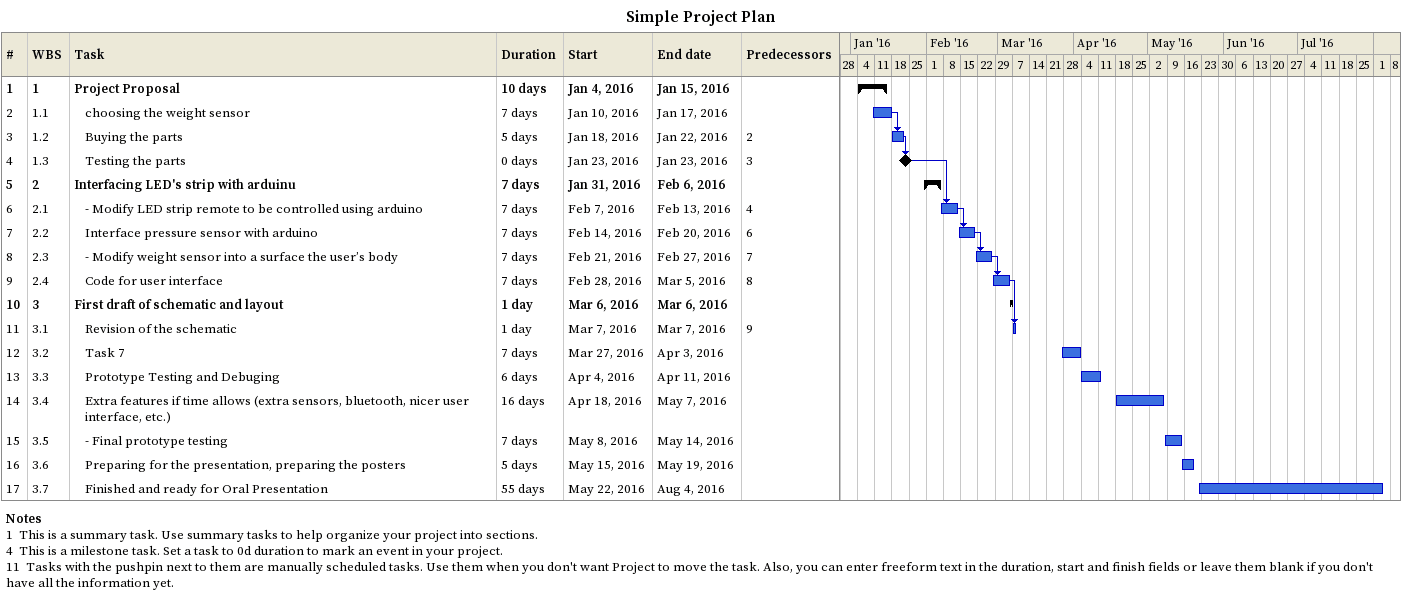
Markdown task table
Simple Project Plan

| ID | WBS | Task | Duration | Start | Finish | Predecessors |
|---|---|---|---|---|---|---|
| 1 | 1 | **Project Proposal** | 10d | 2016-01-04 | 2016-01-15 |  |
| 2 | 1.1 | choosing the weight sensor | 7d | 2016-01-10 | 2016-01-17 |  |
| 3 | 1.2 | Buying the parts | 5d | 2016-01-18 | 2016-01-22 | 2 |
| 4 | 1.3 | Testing the parts | 0d | 2016-01-23 | 2016-01-23 | 3 |
| 5 | 2 | **Interfacing LED's strip with arduinu** | 7d | 2016-01-31 | 2016-02-06 |  |
| 6 | 2.1 | - Modify LED strip remote to be controlled using arduino | 7d | 2016-02-07 | 2016-02-13 | 4 |
| 7 | 2.2 | Interface pressure sensor with arduino | 7d | 2016-02-14 | 2016-02-20 | 6 |
| 8 | 2.3 | - Modify weight sensor into a surface the user’s body | 7d | 2016-02-21 | 2016-02-27 | 7 |
| 9 | 2.4 | Code for user interface | 7d | 2016-02-28 | 2016-03-05 | 8 |
| 10 | 3 | **First draft of schematic and layout** | 1d | 2016-03-06 | 2016-03-06 |  |
| 11 | 3.1 | Revision of the schematic | 1d | 2016-03-07 | 2016-03-07 | 9 |
| 12 | 3.2 | Task 7 | 7d | 2016-03-27 | 2016-04-03 |  |
| 13 | 3.3 | Prototype Testing and Debuging | 6d | 2016-04-04 | 2016-04-11 |  |
| 14 | 3.4 | Extra features if time allows (extra sensors, bluetooth, nicer user interface, etc.) | 16d | 2016-04-18 | 2016-05-07 |  |
| 15 | 3.5 | - Final prototype testing | 7d | 2016-05-08 | 2016-05-14 |  |
| 16 | 3.6 | Preparing for the presentation, preparing the posters | 5d | 2016-05-15 | 2016-05-19 |  |
| 17 | 3.7 | Finished and ready for Oral Presentation | 55d | 2016-05-22 | 2016-08-04 |  |

Notes
- 1: This is a summary task. Use summary tasks to help organize your project into sections.
- 4: This is a milestone task. Set a task to 0d duration to mark an event in your project.
- 11: Tasks with the pushpin next to them are manually scheduled tasks. Use them when you don't want Project to move the task. Also, you can enter freeform text in the duration, start and finish fields or leave them blank if you don't have all the information yet.
